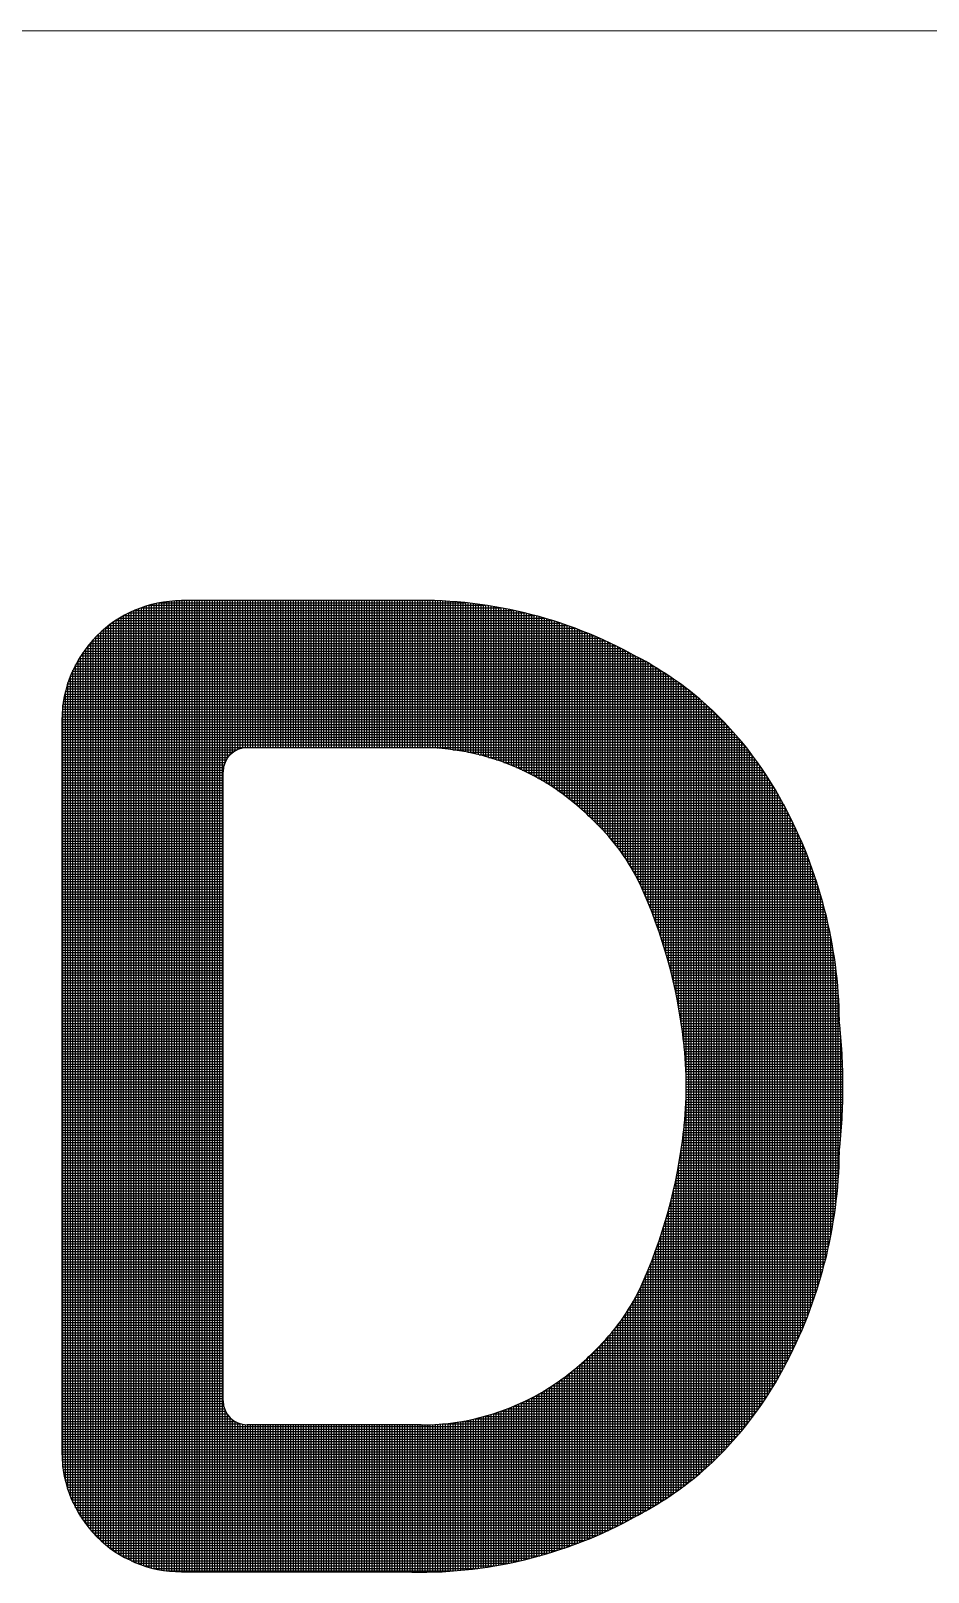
# Model space of a CAD drawing. Header units: inches. Extents: x 0 to 841, y 0 to 594.
# Drawn here: x 675.66 to 681.81, y 99.48 to 110.04 of the extents above; entities that cross this region are included whole.
import ezdxf

# ---------------------------------------------------------------- set-up
doc = ezdxf.new("R2010")
doc.units = ezdxf.units.IN
doc.header["$MEASUREMENT"] = 0
doc.layers.add('BG 0 -2', color=7, linetype='Continuous')
doc.layers.add('BG 한국지역난방기술주식회사 CI', color=7, linetype='Continuous')

msp = doc.modelspace()

# ---------------------------------------------------------------- linework, layer by layer
at = {"layer": 'BG 0 -2', "color": 7, "linetype": 'Continuous', "lineweight": 9}
msp.add_line((666.664, 110.04), (815.931, 110.04), dxfattribs=at)
at = {"layer": 'BG 한국지역난방기술주식회사 CI', "color": 242, "linetype": 'Continuous', "lineweight": 25, "true_color": 0xd51c29}
for p, q in [((676.295, 99.584), (676.295, 106.033)), ((676.297, 106.034), (679.113, 106.034)), ((676.313, 99.574), (676.313, 106.043)), ((676.33, 99.566), (676.33, 106.051)), ((676.331, 106.052), (679.045, 106.052)), ((676.347, 99.557), (676.347, 106.06)), ((676.365, 99.55), (676.365, 106.068)), ((676.368, 106.069), (678.969, 106.069)), ((676.382, 99.542), (676.382, 106.075)), ((676.4, 99.535), (676.4, 106.082)), ((676.412, 106.086), (678.882, 106.086)), ((676.417, 99.529), (676.417, 106.088)), ((676.434, 99.523), (676.434, 106.094)), ((676.452, 99.517), (676.452, 106.1)), ((676.466, 106.104), (678.779, 106.104)), ((676.469, 99.512), (676.469, 106.105)), ((676.486, 99.508), (676.486, 106.109)), ((676.504, 99.503), (676.504, 106.114)), ((676.521, 99.499), (676.521, 106.118)), ((676.538, 106.121), (678.642, 106.121)), ((676.538, 99.496), (676.538, 106.121)), ((676.556, 99.493), (676.556, 106.124)), ((676.573, 99.49), (676.573, 106.127)), ((676.591, 99.488), (676.591, 106.129)), ((676.608, 99.486), (676.608, 106.131)), ((676.625, 99.484), (676.625, 106.133)), ((676.643, 99.483), (676.643, 106.134)), ((676.66, 99.482), (676.66, 106.135)), ((676.677, 99.481), (676.677, 106.136)), ((678.217, 106.136), (676.692, 106.136)), ((676.695, 99.481), (676.695, 106.136)), ((676.712, 99.481), (676.712, 106.136)), ((676.729, 99.481), (676.729, 106.136)), ((676.747, 99.481), (676.747, 106.136)), ((676.764, 99.481), (676.764, 106.136)), ((676.782, 99.481), (676.782, 106.136)), ((676.799, 99.481), (676.799, 106.136)), ((676.816, 99.481), (676.816, 106.136)), ((676.834, 99.481), (676.834, 106.136)), ((676.851, 99.481), (676.851, 106.136)), ((676.868, 99.481), (676.868, 106.136)), ((676.886, 99.481), (676.886, 106.136)), ((676.903, 99.481), (676.903, 106.136)), ((676.92, 99.481), (676.92, 106.136)), ((676.938, 99.481), (676.938, 106.136)), ((676.955, 99.481), (676.955, 106.136)), ((676.973, 99.481), (676.973, 106.136)), ((676.99, 105.028), (676.99, 106.136)), ((677.007, 105.059), (677.007, 106.136)), ((677.025, 105.08), (677.025, 106.136)), ((677.042, 105.095), (677.042, 106.136)), ((677.059, 105.107), (677.059, 106.136)), ((677.077, 105.115), (677.077, 106.136)), ((677.094, 105.122), (677.094, 106.136)), ((677.111, 105.126), (677.111, 106.136)), ((677.129, 105.128), (677.129, 106.136)), ((677.146, 105.129), (677.146, 106.136)), ((677.164, 105.129), (677.164, 106.136)), ((677.181, 105.129), (677.181, 106.136)), ((677.198, 105.129), (677.198, 106.136)), ((677.216, 105.129), (677.216, 106.136)), ((677.233, 105.129), (677.233, 106.136)), ((677.25, 105.129), (677.25, 106.136)), ((677.268, 105.129), (677.268, 106.136)), ((677.285, 105.129), (677.285, 106.136)), ((677.302, 105.129), (677.302, 106.136)), ((677.32, 105.129), (677.32, 106.136)), ((677.337, 105.129), (677.337, 106.136)), ((677.355, 105.129), (677.355, 106.136)), ((677.372, 105.129), (677.372, 106.136)), ((677.389, 105.129), (677.389, 106.136)), ((677.407, 105.129), (677.407, 106.136)), ((677.424, 105.129), (677.424, 106.136)), ((677.441, 105.129), (677.441, 106.136)), ((677.459, 105.129), (677.459, 106.136)), ((677.476, 105.129), (677.476, 106.136)), ((677.493, 105.129), (677.493, 106.136)), ((677.511, 105.129), (677.511, 106.136)), ((677.528, 105.129), (677.528, 106.136)), ((677.546, 105.129), (677.546, 106.136)), ((677.563, 105.129), (677.563, 106.136)), ((677.58, 105.129), (677.58, 106.136)), ((677.598, 105.129), (677.598, 106.136)), ((677.615, 105.129), (677.615, 106.136)), ((677.632, 105.129), (677.632, 106.136)), ((677.65, 105.129), (677.65, 106.136)), ((677.667, 105.129), (677.667, 106.136)), ((677.684, 105.129), (677.684, 106.136)), ((677.702, 105.129), (677.702, 106.136)), ((677.719, 105.129), (677.719, 106.136)), ((677.737, 105.129), (677.737, 106.136)), ((677.754, 105.129), (677.754, 106.136)), ((677.771, 105.129), (677.771, 106.136)), ((677.789, 105.129), (677.789, 106.136)), ((677.806, 105.129), (677.806, 106.136)), ((677.823, 105.129), (677.823, 106.136)), ((677.841, 105.129), (677.841, 106.136)), ((677.858, 105.129), (677.858, 106.136)), ((677.875, 105.129), (677.875, 106.136)), ((677.893, 105.129), (677.893, 106.136)), ((677.91, 105.129), (677.91, 106.136)), ((677.928, 105.129), (677.928, 106.136)), ((677.945, 105.129), (677.945, 106.136)), ((677.962, 105.129), (677.962, 106.136)), ((677.98, 105.129), (677.98, 106.136)), ((677.997, 105.129), (677.997, 106.136)), ((678.014, 105.129), (678.014, 106.136)), ((678.032, 105.129), (678.032, 106.136)), ((678.049, 105.129), (678.049, 106.136)), ((678.066, 105.129), (678.066, 106.136)), ((678.084, 105.129), (678.084, 106.136)), ((678.101, 105.129), (678.101, 106.136)), ((678.119, 105.129), (678.119, 106.136)), ((678.136, 105.129), (678.136, 106.136)), ((678.153, 105.129), (678.153, 106.136)), ((678.171, 105.129), (678.171, 106.136)), ((678.188, 105.129), (678.188, 106.136)), ((678.205, 105.129), (678.205, 106.136)), ((678.223, 105.129), (678.223, 106.136)), ((678.24, 105.129), (678.24, 106.136)), ((678.258, 105.129), (678.258, 106.137)), ((678.275, 105.129), (678.275, 106.137)), ((678.292, 105.129), (678.292, 106.137)), ((678.31, 105.129), (678.31, 106.138)), ((678.327, 105.129), (678.327, 106.138)), ((678.344, 105.128), (678.344, 106.138)), ((678.362, 105.128), (678.362, 106.137)), ((678.379, 105.128), (678.379, 106.137)), ((678.396, 105.127), (678.396, 106.137)), ((678.414, 105.127), (678.414, 106.136)), ((678.431, 105.126), (678.431, 106.136)), ((678.449, 105.124), (678.449, 106.135)), ((678.466, 105.123), (678.466, 106.134)), ((678.483, 105.122), (678.483, 106.134)), ((678.501, 105.12), (678.501, 106.133)), ((678.518, 105.118), (678.518, 106.132)), ((678.535, 105.116), (678.535, 106.13)), ((678.553, 105.114), (678.553, 106.129)), ((678.57, 105.111), (678.57, 106.128)), ((678.587, 105.109), (678.587, 106.126)), ((678.605, 105.106), (678.605, 106.125)), ((678.622, 105.103), (678.622, 106.123)), ((678.64, 105.1), (678.64, 106.121)), ((678.657, 105.096), (678.657, 106.12)), ((678.674, 105.093), (678.674, 106.118)), ((678.692, 105.089), (678.692, 106.116)), ((678.709, 105.085), (678.709, 106.113)), ((678.726, 105.081), (678.726, 106.111)), ((678.744, 105.076), (678.744, 106.109)), ((678.761, 105.072), (678.761, 106.106)), ((678.778, 105.067), (678.778, 106.104)), ((678.796, 105.062), (678.796, 106.101)), ((678.813, 105.057), (678.813, 106.098)), ((678.831, 105.051), (678.831, 106.096)), ((678.848, 105.046), (678.848, 106.093)), ((678.865, 105.04), (678.865, 106.09)), ((678.883, 105.034), (678.883, 106.086)), ((678.9, 105.027), (678.9, 106.083)), ((678.917, 105.021), (678.917, 106.08)), ((678.935, 105.014), (678.935, 106.076)), ((678.952, 105.007), (678.952, 106.073)), ((678.969, 105), (678.969, 106.069)), ((678.987, 104.993), (678.987, 106.065)), ((679.004, 104.985), (679.004, 106.061)), ((679.022, 104.977), (679.022, 106.057)), ((679.039, 104.969), (679.039, 106.053)), ((679.056, 104.96), (679.056, 106.049)), ((679.074, 104.952), (679.074, 106.045)), ((679.091, 104.943), (679.091, 106.04)), ((679.108, 104.934), (679.108, 106.036)), ((676.149, 105.93), (679.432, 105.93)), ((676.156, 99.681), (676.156, 105.936)), ((676.17, 105.948), (679.386, 105.948)), ((676.174, 99.666), (676.174, 105.951)), ((676.191, 105.965), (679.338, 105.965)), ((676.191, 99.652), (676.191, 105.965)), ((676.208, 99.639), (676.208, 105.978)), ((676.215, 105.982), (679.287, 105.982)), ((676.226, 99.627), (676.226, 105.99)), ((676.24, 106), (679.233, 106)), ((676.243, 99.615), (676.243, 106.002)), ((676.261, 99.604), (676.261, 106.013)), ((676.267, 106.017), (679.175, 106.017)), ((676.278, 99.594), (676.278, 106.023)), ((679.126, 104.924), (679.126, 106.031)), ((679.143, 104.914), (679.143, 106.026)), ((679.16, 104.904), (679.16, 106.021)), ((679.178, 104.894), (679.178, 106.016)), ((679.195, 104.884), (679.195, 106.011)), ((679.213, 104.873), (679.213, 106.006)), ((679.23, 104.862), (679.23, 106.001)), ((679.247, 104.85), (679.247, 105.995)), ((679.265, 104.838), (679.265, 105.99)), ((679.282, 104.826), (679.282, 105.984)), ((679.299, 104.814), (679.299, 105.978)), ((679.317, 104.801), (679.317, 105.972)), ((679.334, 104.788), (679.334, 105.966)), ((679.351, 104.774), (679.351, 105.96)), ((679.369, 104.761), (679.369, 105.954)), ((679.386, 104.746), (679.386, 105.947)), ((679.404, 104.732), (679.404, 105.941)), ((679.421, 104.717), (679.421, 105.934)), ((679.438, 104.702), (679.438, 105.928)), ((676.05, 105.826), (679.669, 105.826)), ((676.052, 99.789), (676.052, 105.828)), ((676.064, 105.843), (679.633, 105.843)), ((676.07, 99.768), (676.07, 105.849)), ((676.079, 105.861), (679.596, 105.861)), ((676.087, 99.748), (676.087, 105.869)), ((676.095, 105.878), (679.557, 105.878)), ((676.104, 99.73), (676.104, 105.887)), ((676.112, 105.895), (679.517, 105.895)), ((676.122, 99.712), (676.122, 105.905)), ((676.13, 105.913), (679.475, 105.913)), ((676.139, 99.696), (676.139, 105.921)), ((679.456, 104.686), (679.456, 105.921)), ((679.473, 104.67), (679.473, 105.914)), ((679.49, 104.653), (679.49, 105.907)), ((679.508, 104.636), (679.508, 105.899)), ((679.525, 104.619), (679.525, 105.892)), ((679.542, 104.602), (679.542, 105.885)), ((679.56, 104.585), (679.56, 105.877)), ((679.577, 104.567), (679.577, 105.869)), ((679.595, 104.548), (679.595, 105.861)), ((679.612, 104.529), (679.612, 105.853)), ((679.629, 104.509), (679.629, 105.845)), ((679.647, 104.489), (679.647, 105.837)), ((679.664, 104.467), (679.664, 105.829)), ((675.98, 105.722), (679.866, 105.722)), ((675.983, 99.89), (675.983, 105.727)), ((675.99, 105.739), (679.834, 105.739)), ((676, 99.861), (676, 105.756)), ((676.001, 105.757), (679.803, 105.757)), ((676.012, 105.774), (679.771, 105.774)), ((676.017, 99.835), (676.017, 105.782)), ((676.024, 105.791), (679.738, 105.791)), ((676.035, 99.811), (676.035, 105.806)), ((676.037, 105.809), (679.704, 105.809)), ((679.681, 104.445), (679.681, 105.82)), ((679.699, 104.422), (679.699, 105.811)), ((679.716, 104.397), (679.716, 105.803)), ((679.733, 104.372), (679.733, 105.794)), ((679.751, 104.345), (679.751, 105.784)), ((679.768, 104.317), (679.768, 105.775)), ((679.786, 104.287), (679.786, 105.766)), ((679.803, 104.256), (679.803, 105.756)), ((679.82, 104.222), (679.82, 105.747)), ((679.838, 104.186), (679.838, 105.737)), ((679.855, 104.147), (679.855, 105.728)), ((679.872, 104.106), (679.872, 105.718)), ((675.93, 105.618), (680.035, 105.618)), ((675.931, 99.997), (675.931, 105.62)), ((675.937, 105.635), (680.009, 105.635)), ((675.944, 105.652), (679.982, 105.652)), ((675.948, 99.957), (675.948, 105.66)), ((675.952, 105.67), (679.954, 105.67)), ((675.961, 105.687), (679.926, 105.687)), ((675.965, 99.921), (675.965, 105.696)), ((675.97, 105.704), (679.896, 105.704)), ((679.89, 104.065), (679.89, 105.708)), ((679.907, 104.021), (679.907, 105.698)), ((679.924, 103.976), (679.924, 105.688)), ((679.942, 103.929), (679.942, 105.677)), ((679.959, 103.88), (679.959, 105.666)), ((679.977, 103.829), (679.977, 105.656)), ((679.994, 103.774), (679.994, 105.645)), ((680.011, 103.717), (680.011, 105.633)), ((680.029, 103.655), (680.029, 105.622)), ((675.896, 105.513), (680.179, 105.513)), ((675.896, 100.105), (675.896, 105.512)), ((675.901, 105.531), (680.156, 105.531)), ((675.906, 105.548), (680.133, 105.548)), ((675.911, 105.566), (680.11, 105.566)), ((675.913, 100.045), (675.913, 105.572)), ((675.917, 105.583), (680.085, 105.583)), ((675.923, 105.6), (680.06, 105.6)), ((680.046, 103.589), (680.046, 105.61)), ((680.063, 103.518), (680.063, 105.598)), ((680.081, 103.438), (680.081, 105.586)), ((680.098, 103.349), (680.098, 105.574)), ((680.116, 103.244), (680.116, 105.561)), ((680.133, 103.111), (680.133, 105.548)), ((680.15, 100.082), (680.15, 105.535)), ((680.168, 100.095), (680.168, 105.522)), ((680.185, 100.108), (680.185, 105.509)), ((675.877, 105.409), (680.302, 105.409)), ((675.879, 100.198), (675.879, 105.419)), ((675.88, 105.427), (680.283, 105.427)), ((675.882, 105.444), (680.263, 105.444)), ((675.885, 105.461), (680.243, 105.461)), ((675.888, 105.479), (680.222, 105.479)), ((675.892, 105.496), (680.201, 105.496)), ((680.202, 100.122), (680.202, 105.495)), ((680.22, 100.136), (680.22, 105.481)), ((680.237, 100.15), (680.237, 105.467)), ((680.254, 100.165), (680.254, 105.452)), ((680.272, 100.181), (680.272, 105.436)), ((680.289, 100.196), (680.289, 105.421)), ((680.307, 100.212), (680.307, 105.405)), ((675.872, 105.34), (680.374, 105.34)), ((675.872, 105.322), (680.391, 105.322)), ((675.872, 105.315), (675.872, 100.302)), ((675.872, 105.305), (680.408, 105.305)), ((675.873, 105.357), (680.356, 105.357)), ((675.874, 105.375), (680.339, 105.375)), ((675.876, 105.392), (680.32, 105.392)), ((680.324, 100.229), (680.324, 105.389)), ((680.341, 100.245), (680.341, 105.372)), ((680.359, 100.262), (680.359, 105.355)), ((680.376, 100.279), (680.376, 105.338)), ((680.393, 100.297), (680.393, 105.32)), ((680.411, 100.315), (680.411, 105.302)), ((675.872, 105.288), (680.425, 105.288)), ((675.872, 105.27), (680.441, 105.27)), ((675.872, 105.253), (680.457, 105.253)), ((675.872, 105.236), (680.472, 105.236)), ((675.872, 105.218), (680.488, 105.218)), ((675.872, 105.201), (680.503, 105.201)), ((680.428, 100.333), (680.428, 105.284)), ((680.445, 100.352), (680.445, 105.265)), ((680.463, 100.371), (680.463, 105.246)), ((680.48, 100.39), (680.48, 105.227)), ((680.498, 100.41), (680.498, 105.207)), ((675.872, 105.184), (680.517, 105.184)), ((675.872, 105.166), (680.532, 105.166)), ((675.872, 105.149), (680.546, 105.149)), ((675.872, 105.131), (680.56, 105.131)), ((675.872, 105.114), (677.074, 105.114)), ((675.872, 105.097), (677.044, 105.097)), ((677.141, 105.129), (678.333, 105.129)), ((678.55, 105.114), (680.574, 105.114)), ((678.654, 105.097), (680.587, 105.097)), ((680.515, 100.431), (680.515, 105.186)), ((680.532, 100.451), (680.532, 105.166)), ((680.55, 100.473), (680.55, 105.144)), ((680.567, 100.494), (680.567, 105.123)), ((680.584, 100.516), (680.584, 105.101)), ((675.872, 105.079), (677.024, 105.079)), ((675.872, 105.062), (677.009, 105.062)), ((675.872, 105.045), (676.998, 105.045)), ((675.872, 105.027), (676.99, 105.027)), ((675.872, 105.01), (676.983, 105.01)), ((675.872, 104.992), (676.979, 104.992)), ((678.732, 105.079), (680.601, 105.079)), ((678.795, 105.062), (680.614, 105.062)), ((678.851, 105.045), (680.626, 105.045)), ((678.9, 105.027), (680.639, 105.027)), ((678.945, 105.01), (680.651, 105.01)), ((678.987, 104.992), (680.663, 104.992)), ((680.602, 100.539), (680.602, 105.078)), ((680.619, 100.563), (680.619, 105.055)), ((680.636, 100.586), (680.636, 105.031)), ((680.654, 100.611), (680.654, 105.006)), ((680.671, 100.636), (680.671, 104.981)), ((675.872, 104.975), (676.977, 104.975)), ((675.872, 104.958), (676.977, 104.958)), ((675.872, 104.94), (676.977, 104.94)), ((675.872, 104.923), (676.977, 104.923)), ((675.872, 104.906), (676.977, 104.906)), ((675.872, 104.888), (676.977, 104.888)), ((676.977, 100.653), (676.977, 104.964)), ((679.025, 104.975), (680.675, 104.975)), ((679.062, 104.958), (680.687, 104.958)), ((679.096, 104.94), (680.698, 104.94)), ((679.128, 104.923), (680.71, 104.923)), ((679.158, 104.906), (680.721, 104.906)), ((679.188, 104.888), (680.731, 104.888)), ((680.689, 100.662), (680.689, 104.955)), ((680.706, 100.688), (680.706, 104.929)), ((680.723, 100.716), (680.723, 104.901)), ((680.741, 100.744), (680.741, 104.873)), ((675.872, 104.871), (676.977, 104.871)), ((675.872, 104.854), (676.977, 104.854)), ((675.872, 104.836), (676.977, 104.836)), ((675.872, 104.819), (676.977, 104.819)), ((675.872, 104.801), (676.977, 104.801)), ((675.872, 104.784), (676.977, 104.784)), ((675.872, 104.767), (676.977, 104.767)), ((679.215, 104.871), (680.742, 104.871)), ((679.242, 104.854), (680.753, 104.854)), ((679.268, 104.836), (680.763, 104.836)), ((679.292, 104.819), (680.773, 104.819)), ((679.316, 104.801), (680.783, 104.801)), ((679.339, 104.784), (680.793, 104.784)), ((679.361, 104.767), (680.802, 104.767)), ((680.758, 100.773), (680.758, 104.845)), ((680.775, 100.802), (680.775, 104.815)), ((680.793, 100.833), (680.793, 104.784)), ((675.872, 104.749), (676.977, 104.749)), ((675.872, 104.732), (676.977, 104.732)), ((675.872, 104.715), (676.977, 104.715)), ((675.872, 104.697), (676.977, 104.697)), ((675.872, 104.68), (676.977, 104.68)), ((675.872, 104.663), (676.977, 104.663)), ((679.383, 104.749), (680.811, 104.749)), ((679.403, 104.732), (680.821, 104.732)), ((679.424, 104.715), (680.83, 104.715)), ((679.443, 104.697), (680.839, 104.697)), ((679.462, 104.68), (680.848, 104.68)), ((679.481, 104.663), (680.857, 104.663)), ((680.81, 100.865), (680.81, 104.752)), ((680.827, 100.898), (680.827, 104.719)), ((680.845, 100.931), (680.845, 104.686)), ((675.872, 104.645), (676.977, 104.645)), ((675.872, 104.628), (676.977, 104.628)), ((675.872, 104.61), (676.977, 104.61)), ((675.872, 104.593), (676.977, 104.593)), ((675.872, 104.576), (676.977, 104.576)), ((675.872, 104.558), (676.977, 104.558)), ((679.499, 104.645), (680.865, 104.645)), ((679.516, 104.628), (680.874, 104.628)), ((679.533, 104.61), (680.882, 104.61)), ((679.551, 104.593), (680.891, 104.593)), ((679.569, 104.576), (680.899, 104.576)), ((679.585, 104.558), (680.907, 104.558)), ((680.862, 100.965), (680.862, 104.652)), ((680.88, 101.001), (680.88, 104.616)), ((680.897, 101.037), (680.897, 104.58)), ((675.872, 104.541), (676.977, 104.541)), ((675.872, 104.524), (676.977, 104.524)), ((675.872, 104.506), (676.977, 104.506)), ((675.872, 104.489), (676.977, 104.489)), ((675.872, 104.472), (676.977, 104.472)), ((675.872, 104.454), (676.977, 104.454)), ((679.601, 104.541), (680.915, 104.541)), ((679.617, 104.524), (680.923, 104.524)), ((679.632, 104.506), (680.93, 104.506)), ((679.647, 104.489), (680.938, 104.489)), ((679.661, 104.472), (680.945, 104.472)), ((679.674, 104.454), (680.952, 104.454)), ((680.914, 101.075), (680.914, 104.542)), ((680.932, 101.114), (680.932, 104.503)), ((680.949, 101.155), (680.949, 104.462)), ((675.872, 104.437), (676.977, 104.437)), ((675.872, 104.419), (676.977, 104.419)), ((675.872, 104.402), (676.977, 104.402)), ((675.872, 104.385), (676.977, 104.385)), ((675.872, 104.367), (676.977, 104.367)), ((675.872, 104.35), (676.977, 104.35)), ((679.688, 104.437), (680.96, 104.437)), ((679.7, 104.419), (680.967, 104.419)), ((679.713, 104.402), (680.974, 104.402)), ((679.725, 104.385), (680.98, 104.385)), ((679.736, 104.367), (680.987, 104.367)), ((679.748, 104.35), (680.994, 104.35)), ((680.966, 101.197), (680.966, 104.42)), ((680.984, 101.241), (680.984, 104.376)), ((675.872, 104.333), (676.977, 104.333)), ((675.872, 104.315), (676.977, 104.315)), ((675.872, 104.298), (676.977, 104.298)), ((675.872, 104.281), (676.977, 104.281)), ((675.872, 104.263), (676.977, 104.263)), ((675.872, 104.246), (676.977, 104.246)), ((679.759, 104.333), (681, 104.333)), ((679.769, 104.315), (681.007, 104.315)), ((679.779, 104.298), (681.013, 104.298)), ((679.789, 104.281), (681.019, 104.281)), ((679.799, 104.263), (681.025, 104.263)), ((679.808, 104.246), (681.031, 104.246)), ((681.001, 101.287), (681.001, 104.33)), ((681.018, 101.335), (681.018, 104.282)), ((675.872, 104.228), (676.977, 104.228)), ((675.872, 104.211), (676.977, 104.211)), ((675.872, 104.194), (676.977, 104.194)), ((675.872, 104.176), (676.977, 104.176)), ((675.872, 104.159), (676.977, 104.159)), ((675.872, 104.142), (676.977, 104.142)), ((679.817, 104.228), (681.037, 104.228)), ((679.826, 104.211), (681.042, 104.211)), ((679.834, 104.194), (681.048, 104.194)), ((679.842, 104.176), (681.053, 104.176)), ((679.85, 104.159), (681.059, 104.159)), ((679.857, 104.142), (681.064, 104.142)), ((681.036, 101.386), (681.036, 104.231)), ((681.053, 101.44), (681.053, 104.177)), ((675.872, 104.124), (676.977, 104.124)), ((675.872, 104.107), (676.977, 104.107)), ((675.872, 104.09), (676.977, 104.09)), ((675.872, 104.072), (676.977, 104.072)), ((675.872, 104.055), (676.977, 104.055)), ((675.872, 104.037), (676.977, 104.037)), ((679.865, 104.124), (681.069, 104.124)), ((679.872, 104.107), (681.074, 104.107)), ((679.879, 104.09), (681.079, 104.09)), ((679.887, 104.072), (681.084, 104.072)), ((679.894, 104.055), (681.089, 104.055)), ((679.901, 104.037), (681.093, 104.037)), ((681.071, 101.497), (681.071, 104.12)), ((681.088, 101.559), (681.088, 104.058)), ((675.872, 104.02), (676.977, 104.02)), ((675.872, 104.003), (676.977, 104.003)), ((675.872, 103.985), (676.977, 103.985)), ((675.872, 103.968), (676.977, 103.968)), ((675.872, 103.951), (676.977, 103.951)), ((675.872, 103.933), (676.977, 103.933)), ((679.908, 104.02), (681.098, 104.02)), ((679.914, 104.003), (681.102, 104.003)), ((679.921, 103.985), (681.107, 103.985)), ((679.928, 103.968), (681.111, 103.968)), ((679.934, 103.951), (681.115, 103.951)), ((679.94, 103.933), (681.119, 103.933)), ((681.105, 101.626), (681.105, 103.991)), ((675.872, 103.916), (676.977, 103.916)), ((675.872, 103.899), (676.977, 103.899)), ((675.872, 103.881), (676.977, 103.881)), ((675.872, 103.864), (676.977, 103.864)), ((675.872, 103.846), (676.977, 103.846)), ((675.872, 103.829), (676.977, 103.829)), ((679.947, 103.916), (681.123, 103.916)), ((679.953, 103.899), (681.127, 103.899)), ((679.959, 103.881), (681.13, 103.881)), ((679.965, 103.864), (681.134, 103.864)), ((679.971, 103.846), (681.138, 103.846)), ((679.976, 103.829), (681.141, 103.829)), ((681.123, 101.7), (681.123, 103.917)), ((681.14, 101.783), (681.14, 103.834)), ((675.872, 103.812), (676.977, 103.812)), ((675.872, 103.794), (676.977, 103.794)), ((675.872, 103.777), (676.977, 103.777)), ((675.872, 103.76), (676.977, 103.76)), ((675.872, 103.742), (676.977, 103.742)), ((675.872, 103.725), (676.977, 103.725)), ((679.982, 103.812), (681.144, 103.812)), ((679.988, 103.794), (681.147, 103.794)), ((679.993, 103.777), (681.151, 103.777)), ((679.999, 103.76), (681.154, 103.76)), ((680.004, 103.742), (681.156, 103.742)), ((680.009, 103.725), (681.159, 103.725)), ((681.157, 101.88), (681.157, 103.737)), ((675.872, 103.708), (676.977, 103.708)), ((675.872, 103.69), (676.977, 103.69)), ((675.872, 103.673), (676.977, 103.673)), ((675.872, 103.655), (676.977, 103.655)), ((675.872, 103.638), (676.977, 103.638)), ((675.872, 103.621), (676.977, 103.621)), ((680.014, 103.708), (681.162, 103.708)), ((680.019, 103.69), (681.165, 103.69)), ((680.024, 103.673), (681.167, 103.673)), ((680.029, 103.655), (681.17, 103.655)), ((680.033, 103.638), (681.172, 103.638)), ((680.038, 103.621), (681.174, 103.621)), ((681.175, 102.001), (681.175, 103.616)), ((675.872, 103.603), (676.977, 103.603)), ((675.872, 103.586), (676.977, 103.586)), ((675.872, 103.569), (676.977, 103.569)), ((675.872, 103.551), (676.977, 103.551)), ((675.872, 103.534), (676.977, 103.534)), ((675.872, 103.517), (676.977, 103.517)), ((675.872, 103.499), (676.977, 103.499)), ((680.043, 103.603), (681.176, 103.603)), ((680.047, 103.586), (681.178, 103.586)), ((680.051, 103.569), (681.18, 103.569)), ((680.055, 103.551), (681.182, 103.551)), ((680.06, 103.534), (681.184, 103.534)), ((680.064, 103.517), (681.186, 103.517)), ((680.068, 103.499), (681.187, 103.499)), ((675.872, 103.482), (676.977, 103.482)), ((675.872, 103.464), (676.977, 103.464)), ((675.872, 103.447), (676.977, 103.447)), ((675.872, 103.43), (676.977, 103.43)), ((675.872, 103.412), (676.977, 103.412)), ((675.872, 103.395), (676.977, 103.395)), ((680.072, 103.482), (681.189, 103.482)), ((680.075, 103.464), (681.19, 103.464)), ((680.079, 103.447), (681.191, 103.447)), ((680.083, 103.43), (681.192, 103.43)), ((680.086, 103.412), (681.193, 103.412)), ((680.089, 103.395), (681.194, 103.395)), ((681.192, 102.183), (681.192, 103.434)), ((675.872, 103.378), (676.977, 103.378)), ((675.872, 103.36), (676.977, 103.36)), ((675.872, 103.343), (676.977, 103.343)), ((675.872, 103.326), (676.977, 103.326)), ((675.872, 103.308), (676.977, 103.308)), ((675.872, 103.291), (676.977, 103.291)), ((680.093, 103.378), (681.195, 103.378)), ((680.096, 103.36), (681.196, 103.36)), ((680.099, 103.343), (681.197, 103.343)), ((680.102, 103.326), (681.198, 103.326)), ((680.105, 103.308), (681.198, 103.308)), ((680.108, 103.291), (681.198, 103.291)), ((675.872, 103.273), (676.977, 103.273)), ((675.872, 103.256), (676.977, 103.256)), ((675.872, 103.239), (676.977, 103.239)), ((675.872, 103.221), (676.977, 103.221)), ((675.872, 103.204), (676.977, 103.204)), ((675.872, 103.187), (676.977, 103.187)), ((680.111, 103.273), (681.199, 103.273)), ((680.114, 103.256), (681.199, 103.256)), ((680.116, 103.239), (681.201, 103.239)), ((680.119, 103.221), (681.203, 103.221)), ((680.121, 103.204), (681.205, 103.204)), ((680.124, 103.187), (681.206, 103.187)), ((675.872, 103.169), (676.977, 103.169)), ((675.872, 103.152), (676.977, 103.152)), ((675.872, 103.134), (676.977, 103.134)), ((675.872, 103.117), (676.977, 103.117)), ((675.872, 103.1), (676.977, 103.1)), ((675.872, 103.082), (676.977, 103.082)), ((680.126, 103.169), (681.208, 103.169)), ((680.128, 103.152), (681.209, 103.152)), ((680.13, 103.134), (681.211, 103.134)), ((680.132, 103.117), (681.212, 103.117)), ((680.134, 103.1), (681.214, 103.1)), ((680.136, 103.082), (681.215, 103.082)), ((681.209, 102.465), (681.209, 103.152)), ((675.872, 103.065), (676.977, 103.065)), ((675.872, 103.048), (676.977, 103.048)), ((675.872, 103.03), (676.977, 103.03)), ((675.872, 103.013), (676.977, 103.013)), ((675.872, 102.996), (676.977, 102.996)), ((675.872, 102.978), (676.977, 102.978)), ((680.138, 103.065), (681.216, 103.065)), ((680.139, 103.048), (681.217, 103.048)), ((680.141, 103.03), (681.218, 103.03)), ((680.142, 103.013), (681.219, 103.013)), ((680.143, 102.996), (681.22, 102.996)), ((680.144, 102.978), (681.221, 102.978)), ((675.872, 102.961), (676.977, 102.961)), ((675.872, 102.943), (676.977, 102.943)), ((675.872, 102.926), (676.977, 102.926)), ((675.872, 102.909), (676.977, 102.909)), ((675.872, 102.891), (676.977, 102.891)), ((675.872, 102.874), (676.977, 102.874)), ((680.145, 102.961), (681.221, 102.961)), ((680.146, 102.943), (681.222, 102.943)), ((680.147, 102.926), (681.223, 102.926)), ((680.148, 102.909), (681.223, 102.909)), ((680.148, 102.891), (681.223, 102.891)), ((680.149, 102.874), (681.224, 102.874)), ((675.872, 102.857), (676.977, 102.857)), ((675.872, 102.839), (676.977, 102.839)), ((675.872, 102.822), (676.977, 102.822)), ((675.872, 102.805), (676.977, 102.805)), ((675.872, 102.787), (676.977, 102.787)), ((675.872, 102.77), (676.977, 102.77)), ((680.149, 102.857), (681.224, 102.857)), ((680.149, 102.839), (681.224, 102.839)), ((680.149, 102.77), (681.224, 102.77)), ((680.15, 102.822), (681.224, 102.822)), ((680.15, 102.805), (681.224, 102.805)), ((680.15, 102.787), (681.224, 102.787)), ((675.872, 102.752), (676.977, 102.752)), ((675.872, 102.735), (676.977, 102.735)), ((675.872, 102.718), (676.977, 102.718)), ((675.872, 102.7), (676.977, 102.7)), ((675.872, 102.683), (676.977, 102.683)), ((675.872, 102.666), (676.977, 102.666)), ((680.146, 102.666), (681.222, 102.666)), ((680.147, 102.7), (681.223, 102.7)), ((680.147, 102.683), (681.222, 102.683)), ((680.148, 102.718), (681.223, 102.718)), ((680.149, 102.752), (681.224, 102.752)), ((680.149, 102.735), (681.224, 102.735)), ((675.872, 102.648), (676.977, 102.648)), ((675.872, 102.631), (676.977, 102.631)), ((675.872, 102.614), (676.977, 102.614)), ((675.872, 102.596), (676.977, 102.596)), ((675.872, 102.579), (676.977, 102.579)), ((675.872, 102.561), (676.977, 102.561)), ((680.138, 102.561), (681.217, 102.561)), ((680.14, 102.579), (681.218, 102.579)), ((680.141, 102.596), (681.219, 102.596)), ((680.143, 102.614), (681.219, 102.614)), ((680.144, 102.631), (681.22, 102.631)), ((680.145, 102.648), (681.221, 102.648)), ((675.872, 102.544), (676.977, 102.544)), ((675.872, 102.527), (676.977, 102.527)), ((675.872, 102.509), (676.977, 102.509)), ((675.872, 102.492), (676.977, 102.492)), ((675.872, 102.475), (676.977, 102.475)), ((675.872, 102.457), (676.977, 102.457)), ((680.127, 102.457), (681.209, 102.457)), ((680.129, 102.475), (681.21, 102.475)), ((680.131, 102.492), (681.212, 102.492)), ((680.133, 102.509), (681.213, 102.509)), ((680.133, 100.069), (680.133, 102.506)), ((680.135, 102.527), (681.214, 102.527)), ((680.137, 102.544), (681.215, 102.544)), ((675.872, 102.44), (676.977, 102.44)), ((675.872, 102.423), (676.977, 102.423)), ((675.872, 102.405), (676.977, 102.405)), ((675.872, 102.388), (676.977, 102.388)), ((675.872, 102.37), (676.977, 102.37)), ((675.872, 102.353), (676.977, 102.353)), ((680.112, 102.353), (681.199, 102.353)), ((680.115, 102.37), (681.2, 102.37)), ((680.116, 100.056), (680.116, 102.374)), ((680.118, 102.388), (681.202, 102.388)), ((680.12, 102.405), (681.204, 102.405)), ((680.123, 102.423), (681.206, 102.423)), ((680.125, 102.44), (681.207, 102.44)), ((675.872, 102.336), (676.977, 102.336)), ((675.872, 102.318), (676.977, 102.318)), ((675.872, 102.301), (676.977, 102.301)), ((675.872, 102.284), (676.977, 102.284)), ((675.872, 102.266), (676.977, 102.266)), ((675.872, 102.249), (676.977, 102.249)), ((675.872, 102.232), (676.977, 102.232)), ((680.091, 102.232), (681.195, 102.232)), ((680.095, 102.249), (681.196, 102.249)), ((680.098, 100.043), (680.098, 102.268)), ((680.098, 102.266), (681.197, 102.266)), ((680.101, 102.284), (681.197, 102.284)), ((680.104, 102.301), (681.198, 102.301)), ((680.107, 102.318), (681.198, 102.318)), ((680.11, 102.336), (681.199, 102.336)), ((675.872, 102.214), (676.977, 102.214)), ((675.872, 102.197), (676.977, 102.197)), ((675.872, 102.179), (676.977, 102.179)), ((675.872, 102.162), (676.977, 102.162)), ((675.872, 102.145), (676.977, 102.145)), ((675.872, 102.127), (676.977, 102.127)), ((680.07, 102.127), (681.188, 102.127)), ((680.074, 102.145), (681.189, 102.145)), ((680.077, 102.162), (681.191, 102.162)), ((680.081, 102.179), (681.192, 102.179)), ((680.081, 100.031), (680.081, 102.179)), ((680.084, 102.197), (681.193, 102.197)), ((680.088, 102.214), (681.194, 102.214)), ((675.872, 102.11), (676.977, 102.11)), ((675.872, 102.093), (676.977, 102.093)), ((675.872, 102.075), (676.977, 102.075)), ((675.872, 102.058), (676.977, 102.058)), ((675.872, 102.041), (676.977, 102.041)), ((675.872, 102.023), (676.977, 102.023)), ((680.045, 102.023), (681.177, 102.023)), ((680.046, 100.007), (680.046, 102.028)), ((680.049, 102.041), (681.179, 102.041)), ((680.054, 102.058), (681.181, 102.058)), ((680.058, 102.075), (681.183, 102.075)), ((680.062, 102.093), (681.185, 102.093)), ((680.063, 100.019), (680.063, 102.099)), ((680.066, 102.11), (681.186, 102.11)), ((675.872, 102.006), (676.977, 102.006)), ((675.872, 101.988), (676.977, 101.988)), ((675.872, 101.971), (676.977, 101.971)), ((675.872, 101.954), (676.977, 101.954)), ((675.872, 101.936), (676.977, 101.936)), ((675.872, 101.919), (676.977, 101.919)), ((680.017, 101.919), (681.163, 101.919)), ((680.022, 101.936), (681.166, 101.936)), ((680.027, 101.954), (681.169, 101.954)), ((680.029, 99.995), (680.029, 101.962)), ((680.031, 101.971), (681.171, 101.971)), ((680.036, 101.988), (681.173, 101.988)), ((680.04, 102.006), (681.175, 102.006)), ((675.872, 101.902), (676.977, 101.902)), ((675.872, 101.884), (676.977, 101.884)), ((675.872, 101.867), (676.977, 101.867)), ((675.872, 101.85), (676.977, 101.85)), ((675.872, 101.832), (676.977, 101.832)), ((675.872, 101.815), (676.977, 101.815)), ((679.985, 101.815), (681.146, 101.815)), ((679.991, 101.832), (681.149, 101.832)), ((679.994, 99.972), (679.994, 101.843)), ((679.996, 101.85), (681.152, 101.85)), ((680.001, 101.867), (681.155, 101.867)), ((680.007, 101.884), (681.158, 101.884)), ((680.011, 99.984), (680.011, 101.9)), ((680.012, 101.902), (681.161, 101.902)), ((675.872, 101.797), (676.977, 101.797)), ((675.872, 101.78), (676.977, 101.78)), ((675.872, 101.763), (676.977, 101.763)), ((675.872, 101.745), (676.977, 101.745)), ((675.872, 101.728), (676.977, 101.728)), ((675.872, 101.711), (676.977, 101.711)), ((679.95, 101.711), (681.125, 101.711)), ((679.956, 101.728), (681.129, 101.728)), ((679.959, 99.951), (679.959, 101.737)), ((679.962, 101.745), (681.132, 101.745)), ((679.968, 101.763), (681.136, 101.763)), ((679.974, 101.78), (681.139, 101.78)), ((679.977, 99.961), (679.977, 101.788)), ((679.98, 101.797), (681.143, 101.797)), ((675.872, 101.693), (676.977, 101.693)), ((675.872, 101.676), (676.977, 101.676)), ((675.872, 101.659), (676.977, 101.659)), ((675.872, 101.641), (676.977, 101.641)), ((675.872, 101.624), (676.977, 101.624)), ((675.872, 101.606), (676.977, 101.606)), ((679.911, 101.606), (681.1, 101.606)), ((679.918, 101.624), (681.105, 101.624)), ((679.924, 99.929), (679.924, 101.641)), ((679.925, 101.641), (681.109, 101.641)), ((679.931, 101.659), (681.113, 101.659)), ((679.938, 101.676), (681.117, 101.676)), ((679.942, 99.94), (679.942, 101.688)), ((679.944, 101.693), (681.121, 101.693)), ((675.872, 101.589), (676.977, 101.589)), ((675.872, 101.572), (676.977, 101.572)), ((675.872, 101.554), (676.977, 101.554)), ((675.872, 101.537), (676.977, 101.537)), ((675.872, 101.52), (676.977, 101.52)), ((675.872, 101.502), (676.977, 101.502)), ((679.869, 101.502), (681.072, 101.502)), ((679.872, 99.899), (679.872, 101.511)), ((679.876, 101.52), (681.077, 101.52)), ((679.883, 101.537), (681.082, 101.537)), ((679.89, 99.909), (679.89, 101.552)), ((679.891, 101.554), (681.087, 101.554)), ((679.898, 101.572), (681.091, 101.572)), ((679.905, 101.589), (681.096, 101.589)), ((679.907, 99.919), (679.907, 101.596)), ((675.872, 101.485), (676.977, 101.485)), ((675.872, 101.468), (676.977, 101.468)), ((675.872, 101.45), (676.977, 101.45)), ((675.872, 101.433), (676.977, 101.433)), ((675.872, 101.415), (676.977, 101.415)), ((675.872, 101.398), (676.977, 101.398)), ((679.82, 99.87), (679.82, 101.395)), ((679.822, 101.398), (681.04, 101.398)), ((679.83, 101.415), (681.045, 101.415)), ((679.838, 101.433), (681.051, 101.433)), ((679.838, 99.88), (679.838, 101.431)), ((679.846, 101.45), (681.056, 101.45)), ((679.854, 101.468), (681.062, 101.468)), ((679.855, 99.889), (679.855, 101.47)), ((679.861, 101.485), (681.067, 101.485)), ((675.872, 101.381), (676.977, 101.381)), ((675.872, 101.363), (676.977, 101.363)), ((675.872, 101.346), (676.977, 101.346)), ((675.872, 101.329), (676.977, 101.329)), ((675.872, 101.311), (676.977, 101.311)), ((675.872, 101.294), (676.977, 101.294)), ((679.764, 101.294), (681.004, 101.294)), ((679.768, 99.842), (679.768, 101.3)), ((679.775, 101.311), (681.01, 101.311)), ((679.785, 101.329), (681.016, 101.329)), ((679.786, 99.851), (679.786, 101.33)), ((679.795, 101.346), (681.022, 101.346)), ((679.803, 99.861), (679.803, 101.361)), ((679.804, 101.363), (681.028, 101.363)), ((679.813, 101.381), (681.034, 101.381)), ((675.872, 101.276), (676.977, 101.276)), ((675.872, 101.259), (676.977, 101.259)), ((675.872, 101.242), (676.977, 101.242)), ((675.872, 101.224), (676.977, 101.224)), ((675.872, 101.207), (676.977, 101.207)), ((675.872, 101.19), (676.977, 101.19)), ((679.695, 101.19), (680.963, 101.19)), ((679.699, 99.806), (679.699, 101.195)), ((679.707, 101.207), (680.97, 101.207)), ((679.716, 99.814), (679.716, 101.22)), ((679.719, 101.224), (680.977, 101.224)), ((679.731, 101.242), (680.984, 101.242)), ((679.733, 99.823), (679.733, 101.245)), ((679.743, 101.259), (680.991, 101.259)), ((679.751, 99.833), (679.751, 101.272)), ((679.754, 101.276), (680.997, 101.276)), ((675.872, 101.172), (676.977, 101.172)), ((675.872, 101.155), (676.977, 101.155)), ((675.872, 101.138), (676.977, 101.138)), ((675.872, 101.12), (676.977, 101.12)), ((675.872, 101.103), (676.977, 101.103)), ((675.872, 101.085), (676.977, 101.085)), ((679.61, 101.085), (680.919, 101.085)), ((679.612, 99.764), (679.612, 101.088)), ((679.625, 101.103), (680.927, 101.103)), ((679.629, 99.772), (679.629, 101.108)), ((679.64, 101.12), (680.934, 101.12)), ((679.647, 99.78), (679.647, 101.128)), ((679.654, 101.138), (680.942, 101.138)), ((679.664, 99.788), (679.664, 101.15)), ((679.668, 101.155), (680.949, 101.155)), ((679.681, 99.797), (679.681, 101.172)), ((679.682, 101.172), (680.956, 101.172)), ((675.872, 101.068), (676.977, 101.068)), ((675.872, 101.051), (676.977, 101.051)), ((675.872, 101.033), (676.977, 101.033)), ((675.872, 101.016), (676.977, 101.016)), ((675.872, 100.999), (676.977, 100.999)), ((675.872, 100.981), (676.977, 100.981)), ((675.872, 100.964), (676.977, 100.964)), ((679.49, 99.71), (679.49, 100.964)), ((679.491, 100.964), (680.862, 100.964)), ((679.508, 100.981), (680.87, 100.981)), ((679.508, 99.718), (679.508, 100.981)), ((679.525, 100.999), (680.879, 100.999)), ((679.525, 99.725), (679.525, 100.998)), ((679.542, 99.732), (679.542, 101.015)), ((679.543, 101.016), (680.887, 101.016)), ((679.56, 99.74), (679.56, 101.032)), ((679.561, 101.033), (680.895, 101.033)), ((679.577, 99.748), (679.577, 101.05)), ((679.578, 101.051), (680.903, 101.051)), ((679.594, 101.068), (680.911, 101.068)), ((679.595, 99.756), (679.595, 101.069)), ((675.872, 100.947), (676.977, 100.947)), ((675.872, 100.929), (676.977, 100.929)), ((675.872, 100.912), (676.977, 100.912)), ((675.872, 100.894), (676.977, 100.894)), ((675.872, 100.877), (676.977, 100.877)), ((675.872, 100.86), (676.977, 100.86)), ((679.373, 100.86), (680.807, 100.86)), ((679.386, 99.67), (679.386, 100.871)), ((679.394, 100.877), (680.817, 100.877)), ((679.404, 99.676), (679.404, 100.885)), ((679.414, 100.894), (680.826, 100.894)), ((679.421, 99.683), (679.421, 100.9)), ((679.434, 100.912), (680.835, 100.912)), ((679.438, 99.689), (679.438, 100.915)), ((679.454, 100.929), (680.844, 100.929)), ((679.456, 99.696), (679.456, 100.931)), ((679.472, 100.947), (680.853, 100.947)), ((679.473, 99.703), (679.473, 100.947)), ((675.872, 100.842), (676.977, 100.842)), ((675.872, 100.825), (676.977, 100.825)), ((675.872, 100.808), (676.977, 100.808)), ((675.872, 100.79), (676.977, 100.79)), ((675.872, 100.773), (676.977, 100.773)), ((675.872, 100.756), (676.977, 100.756)), ((679.23, 100.756), (680.748, 100.756)), ((679.23, 99.616), (679.23, 100.755)), ((679.247, 99.622), (679.247, 100.767)), ((679.256, 100.773), (680.758, 100.773)), ((679.265, 99.627), (679.265, 100.779)), ((679.281, 100.79), (680.768, 100.79)), ((679.282, 99.633), (679.282, 100.791)), ((679.299, 99.639), (679.299, 100.803)), ((679.305, 100.808), (680.778, 100.808)), ((679.317, 99.645), (679.317, 100.816)), ((679.329, 100.825), (680.788, 100.825)), ((679.334, 99.651), (679.334, 100.829)), ((679.351, 99.657), (679.351, 100.843)), ((679.351, 100.842), (680.798, 100.842)), ((679.369, 99.663), (679.369, 100.856)), ((675.872, 100.738), (676.977, 100.738)), ((675.872, 100.721), (676.977, 100.721)), ((675.872, 100.703), (676.977, 100.703)), ((675.872, 100.686), (676.977, 100.686)), ((675.872, 100.669), (676.977, 100.669)), ((675.872, 100.651), (676.977, 100.651)), ((679.039, 99.564), (679.039, 100.648)), ((679.045, 100.651), (680.682, 100.651)), ((679.056, 99.568), (679.056, 100.657)), ((679.074, 99.572), (679.074, 100.665)), ((679.08, 100.669), (680.693, 100.669)), ((679.091, 99.577), (679.091, 100.674)), ((679.108, 99.581), (679.108, 100.683)), ((679.113, 100.686), (680.704, 100.686)), ((679.126, 99.586), (679.126, 100.693)), ((679.143, 99.591), (679.143, 100.703)), ((679.145, 100.703), (680.716, 100.703)), ((679.16, 99.596), (679.16, 100.713)), ((679.174, 100.721), (680.727, 100.721)), ((679.178, 99.601), (679.178, 100.723)), ((679.195, 99.606), (679.195, 100.733)), ((679.203, 100.738), (680.737, 100.738)), ((679.213, 99.611), (679.213, 100.744)), ((675.872, 100.634), (676.978, 100.634)), ((675.872, 100.617), (676.981, 100.617)), ((675.872, 100.599), (676.986, 100.599)), ((675.872, 100.582), (676.993, 100.582)), ((675.872, 100.565), (677.003, 100.565)), ((675.872, 100.547), (677.015, 100.547)), ((676.99, 99.481), (676.99, 100.589)), ((677.007, 99.481), (677.007, 100.558)), ((678.761, 99.511), (678.761, 100.545)), ((678.768, 100.547), (680.608, 100.547)), ((678.778, 99.513), (678.778, 100.55)), ((678.796, 99.516), (678.796, 100.555)), ((678.813, 99.519), (678.813, 100.56)), ((678.827, 100.565), (680.621, 100.565)), ((678.831, 99.521), (678.831, 100.566)), ((678.848, 99.524), (678.848, 100.571)), ((678.865, 99.527), (678.865, 100.577)), ((678.879, 100.582), (680.633, 100.582)), ((678.883, 99.531), (678.883, 100.583)), ((678.9, 99.534), (678.9, 100.59)), ((678.917, 99.537), (678.917, 100.596)), ((678.925, 100.599), (680.646, 100.599)), ((678.935, 99.541), (678.935, 100.603)), ((678.952, 99.544), (678.952, 100.61)), ((678.968, 100.617), (680.658, 100.617)), ((678.969, 99.548), (678.969, 100.617)), ((678.987, 99.552), (678.987, 100.624)), ((679.004, 99.556), (679.004, 100.632)), ((679.008, 100.634), (680.67, 100.634)), ((679.022, 99.56), (679.022, 100.64)), ((675.872, 100.53), (677.032, 100.53)), ((675.872, 100.512), (677.056, 100.512)), ((675.872, 100.495), (677.095, 100.495)), ((675.872, 100.478), (680.554, 100.478)), ((675.872, 100.46), (680.54, 100.46)), ((675.872, 100.443), (680.525, 100.443)), ((677.025, 99.481), (677.025, 100.537)), ((677.042, 99.481), (677.042, 100.522)), ((677.059, 99.481), (677.059, 100.51)), ((677.077, 99.481), (677.077, 100.502)), ((677.094, 99.481), (677.094, 100.495)), ((677.111, 99.481), (677.111, 100.491)), ((677.129, 99.481), (677.129, 100.489)), ((678.333, 100.489), (677.141, 100.489)), ((677.146, 99.481), (677.146, 100.489)), ((677.164, 99.481), (677.164, 100.489)), ((677.181, 99.481), (677.181, 100.489)), ((677.198, 99.481), (677.198, 100.489)), ((677.216, 99.481), (677.216, 100.489)), ((677.233, 99.481), (677.233, 100.489)), ((677.25, 99.481), (677.25, 100.489)), ((677.268, 99.481), (677.268, 100.489)), ((677.285, 99.481), (677.285, 100.489)), ((677.302, 99.481), (677.302, 100.489)), ((677.32, 99.481), (677.32, 100.489)), ((677.337, 99.481), (677.337, 100.489)), ((677.355, 99.481), (677.355, 100.489)), ((677.372, 99.481), (677.372, 100.489)), ((677.389, 99.481), (677.389, 100.489)), ((677.407, 99.481), (677.407, 100.489)), ((677.424, 99.481), (677.424, 100.489)), ((677.441, 99.481), (677.441, 100.489)), ((677.459, 99.481), (677.459, 100.489)), ((677.476, 99.481), (677.476, 100.489)), ((677.493, 99.481), (677.493, 100.489)), ((677.511, 99.481), (677.511, 100.489)), ((677.528, 99.481), (677.528, 100.489)), ((677.546, 99.481), (677.546, 100.489)), ((677.563, 99.481), (677.563, 100.489)), ((677.58, 99.481), (677.58, 100.489)), ((677.598, 99.481), (677.598, 100.489)), ((677.615, 99.481), (677.615, 100.489)), ((677.632, 99.481), (677.632, 100.489)), ((677.65, 99.481), (677.65, 100.489)), ((677.667, 99.481), (677.667, 100.489)), ((677.684, 99.481), (677.684, 100.489)), ((677.702, 99.481), (677.702, 100.489)), ((677.719, 99.481), (677.719, 100.489)), ((677.737, 99.481), (677.737, 100.489)), ((677.754, 99.481), (677.754, 100.489)), ((677.771, 99.481), (677.771, 100.489)), ((677.789, 99.481), (677.789, 100.489)), ((677.806, 99.481), (677.806, 100.489)), ((677.823, 99.481), (677.823, 100.489)), ((677.841, 99.481), (677.841, 100.489)), ((677.858, 99.481), (677.858, 100.489)), ((677.875, 99.481), (677.875, 100.489)), ((677.893, 99.481), (677.893, 100.489)), ((677.91, 99.481), (677.91, 100.489)), ((677.928, 99.481), (677.928, 100.489)), ((677.945, 99.481), (677.945, 100.489)), ((677.962, 99.481), (677.962, 100.489)), ((677.98, 99.481), (677.98, 100.489)), ((677.997, 99.481), (677.997, 100.489)), ((678.014, 99.481), (678.014, 100.489)), ((678.032, 99.481), (678.032, 100.489)), ((678.049, 99.481), (678.049, 100.489)), ((678.066, 99.481), (678.066, 100.489)), ((678.084, 99.481), (678.084, 100.489)), ((678.101, 99.481), (678.101, 100.489)), ((678.119, 99.481), (678.119, 100.489)), ((678.136, 99.481), (678.136, 100.489)), ((678.153, 99.481), (678.153, 100.489)), ((678.171, 99.481), (678.171, 100.489)), ((678.188, 99.481), (678.188, 100.489)), ((678.205, 99.481), (678.205, 100.489)), ((678.223, 99.481), (678.223, 100.489)), ((678.24, 99.481), (678.24, 100.489)), ((678.258, 99.48), (678.258, 100.489)), ((678.275, 99.48), (678.275, 100.489)), ((678.292, 99.48), (678.292, 100.489)), ((678.31, 99.479), (678.31, 100.489)), ((678.327, 99.479), (678.327, 100.489)), ((678.344, 99.479), (678.344, 100.489)), ((678.362, 99.48), (678.362, 100.489)), ((678.379, 99.48), (678.379, 100.489)), ((678.396, 99.48), (678.396, 100.49)), ((678.414, 99.481), (678.414, 100.491)), ((678.431, 99.481), (678.431, 100.491)), ((678.449, 99.482), (678.449, 100.493)), ((678.466, 99.483), (678.466, 100.494)), ((678.48, 100.495), (680.568, 100.495)), ((678.483, 99.483), (678.483, 100.495)), ((678.501, 99.484), (678.501, 100.497)), ((678.518, 99.485), (678.518, 100.499)), ((678.535, 99.487), (678.535, 100.501)), ((678.553, 99.488), (678.553, 100.503)), ((678.57, 99.489), (678.57, 100.506)), ((678.587, 99.491), (678.587, 100.508)), ((678.605, 99.492), (678.605, 100.511)), ((678.612, 100.512), (680.581, 100.512)), ((678.622, 99.494), (678.622, 100.514)), ((678.64, 99.496), (678.64, 100.517)), ((678.657, 99.497), (678.657, 100.521)), ((678.674, 99.499), (678.674, 100.524)), ((678.692, 99.501), (678.692, 100.528)), ((678.699, 100.53), (680.595, 100.53)), ((678.709, 99.504), (678.709, 100.532)), ((678.726, 99.506), (678.726, 100.536)), ((678.744, 99.508), (678.744, 100.541)), ((675.872, 100.426), (680.511, 100.426)), ((675.872, 100.408), (680.496, 100.408)), ((675.872, 100.391), (680.481, 100.391)), ((675.872, 100.374), (680.465, 100.374)), ((675.872, 100.356), (680.449, 100.356)), ((675.872, 100.339), (680.433, 100.339)), ((675.872, 100.321), (680.417, 100.321)), ((675.872, 100.304), (680.4, 100.304)), ((675.872, 100.287), (680.383, 100.287)), ((675.873, 100.269), (680.366, 100.269)), ((675.873, 100.252), (680.348, 100.252)), ((675.875, 100.235), (680.33, 100.235)), ((675.876, 100.217), (680.312, 100.217)), ((675.878, 100.2), (680.293, 100.2)), ((675.881, 100.183), (680.274, 100.183)), ((675.883, 100.165), (680.254, 100.165)), ((675.887, 100.148), (680.234, 100.148)), ((675.89, 100.13), (680.213, 100.13)), ((675.894, 100.113), (680.191, 100.113)), ((675.898, 100.096), (680.169, 100.096)), ((675.903, 100.078), (680.146, 100.078)), ((675.908, 100.061), (680.123, 100.061)), ((675.914, 100.044), (680.099, 100.044)), ((675.92, 100.026), (680.074, 100.026)), ((675.926, 100.009), (680.049, 100.009)), ((675.933, 99.992), (680.023, 99.992)), ((675.94, 99.974), (679.997, 99.974)), ((675.948, 99.957), (679.969, 99.957)), ((675.956, 99.939), (679.941, 99.939)), ((675.965, 99.922), (679.912, 99.922)), ((675.974, 99.905), (679.882, 99.905)), ((675.984, 99.887), (679.852, 99.887)), ((675.995, 99.87), (679.82, 99.87)), ((676.006, 99.853), (679.788, 99.853)), ((676.017, 99.835), (679.756, 99.835)), ((676.03, 99.818), (679.723, 99.818)), ((676.043, 99.801), (679.688, 99.801)), ((676.057, 99.783), (679.653, 99.783)), ((676.071, 99.766), (679.617, 99.766)), ((676.087, 99.748), (679.579, 99.748)), ((676.103, 99.731), (679.539, 99.731)), ((676.12, 99.714), (679.498, 99.714)), ((676.139, 99.696), (679.456, 99.696)), ((676.158, 99.679), (679.411, 99.679)), ((676.179, 99.662), (679.364, 99.662)), ((676.202, 99.644), (679.315, 99.644)), ((676.226, 99.627), (679.263, 99.627)), ((676.252, 99.61), (679.207, 99.61)), ((676.281, 99.592), (679.148, 99.592)), ((676.312, 99.575), (679.083, 99.575)), ((676.347, 99.557), (679.011, 99.557)), ((676.387, 99.54), (678.931, 99.54)), ((676.435, 99.523), (678.838, 99.523)), ((676.495, 99.505), (678.723, 99.505)), ((676.588, 99.488), (678.554, 99.488)), ((676.692, 99.481), (678.217, 99.481))]:
    msp.add_line(p, q, dxfattribs=at)
for centre, radius, start, end in [((676.692, 105.315), 0.82, 90, 180), ((678.325, 103.085), 3.053, 60.7886, 92.0344), ((678.626, 103.52), 2.527, 50.182, 61.9206), ((678.603, 103.57), 2.504, 27.8248, 49.0409), ((677.141, 104.964), 0.164, 90, 180), ((678.333, 103.488), 1.641, 55.4025, 90), ((678.259, 103.381), 1.771, 44.1359, 55.4025), ((677.991, 103.22), 3.209, 0.6453, 28.2448), ((678.564, 103.594), 1.404, 25.2805, 46.5493), ((676.587, 102.715), 3.568, 6.4402, 24.4923), ((677.232, 102.809), 3.992, 0, 6.4402), ((677.415, 102.809), 2.735, 353.5598, 6.4402), ((677.232, 102.809), 3.992, 353.5598, 0), ((676.587, 102.902), 3.568, 335.5077, 353.5598), ((677.991, 102.397), 3.209, 331.7552, 359.3547), ((678.564, 102.023), 1.404, 313.4507, 334.7195), ((678.259, 102.236), 1.771, 304.5975, 315.8641), ((678.603, 102.047), 2.504, 310.9591, 332.1752), ((678.333, 102.129), 1.641, 270, 304.5975), ((677.141, 100.653), 0.164, 180, 270), ((676.692, 100.302), 0.82, 180, 270), ((678.626, 102.097), 2.527, 298.0794, 309.818), ((678.325, 102.532), 3.053, 267.9656, 299.2114)]:
    msp.add_arc(centre, radius, start, end, dxfattribs=at)

doc.saveas('drawing.dxf')
